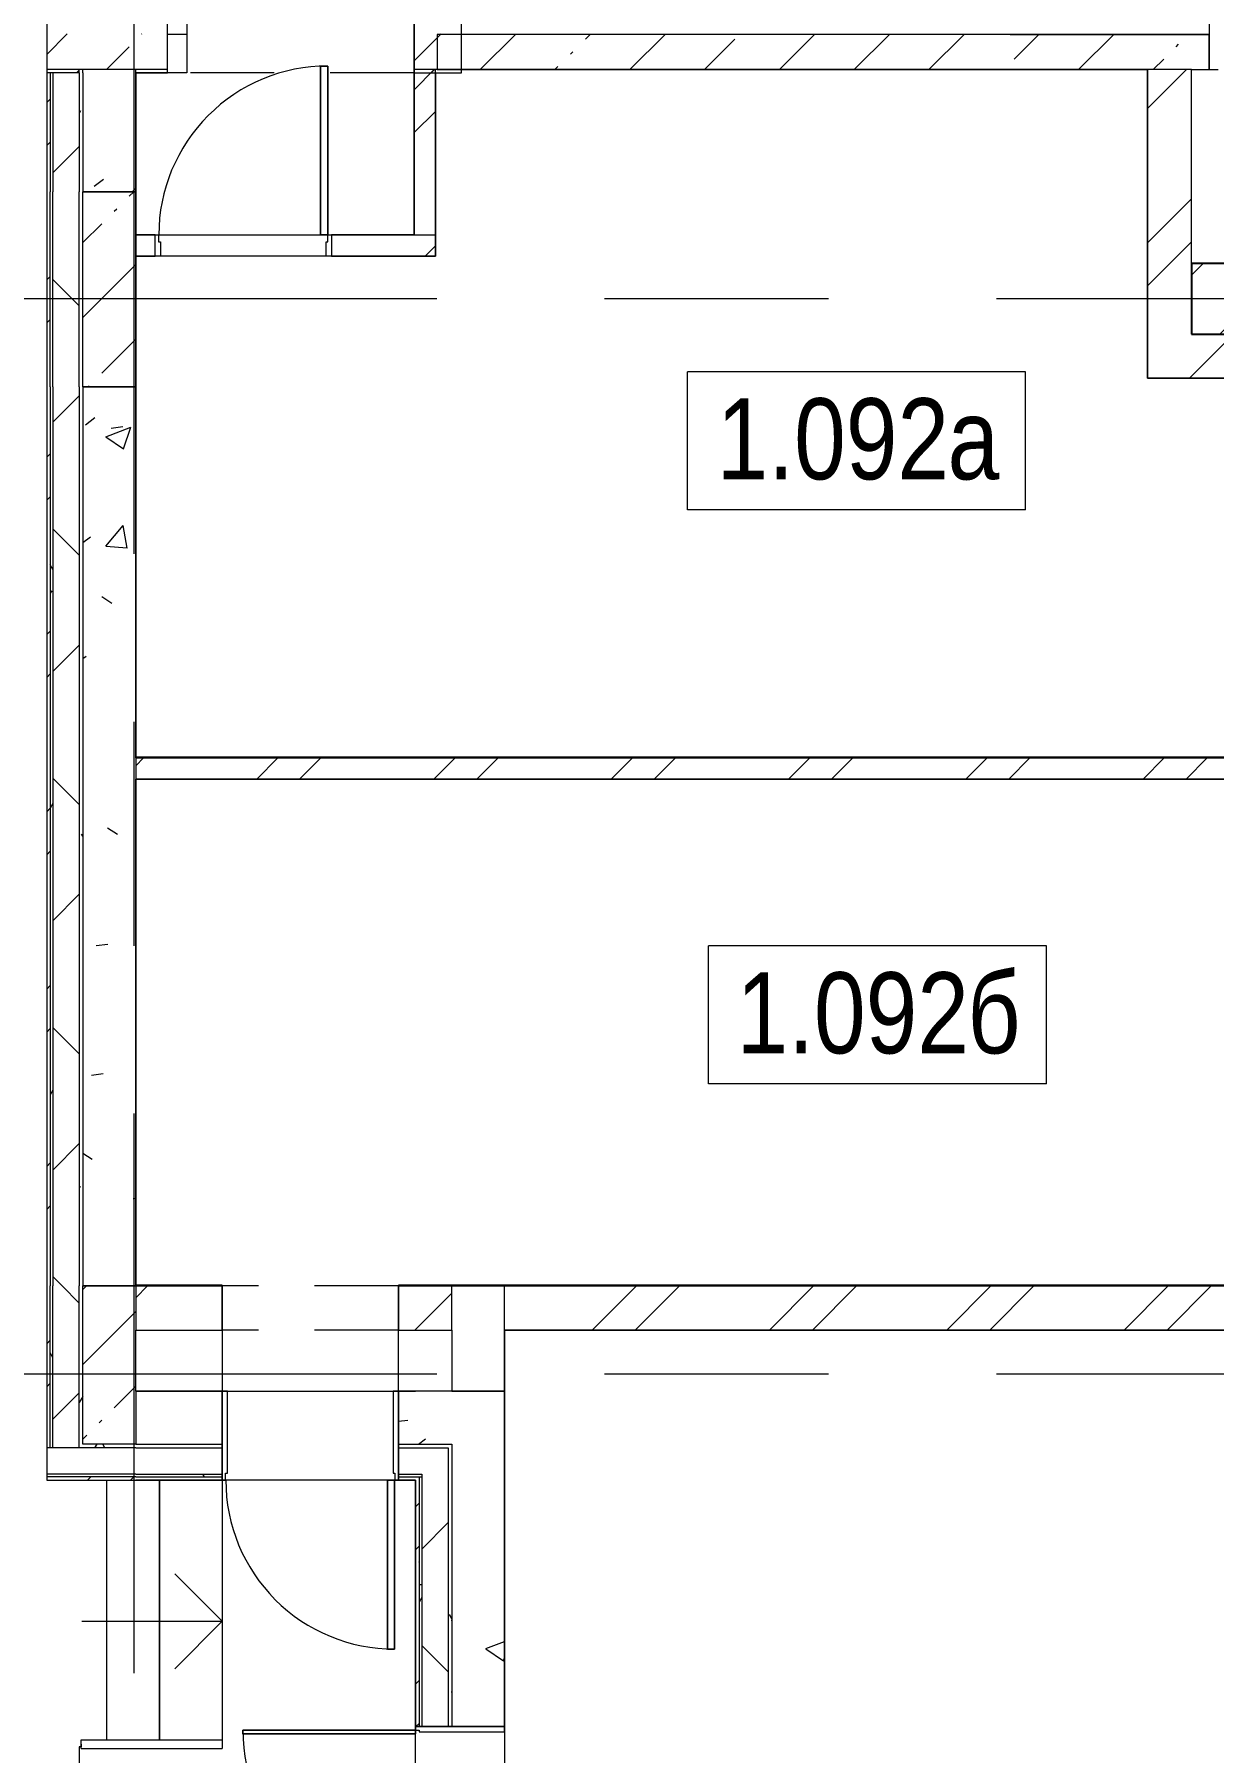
# Model space of a CAD drawing. Header units: millimetres. Extents: x 46431 to 216095, y -43515 to 31605.
# Drawn here: x 56767 to 63457, y -5830 to 3917 of the extents above; entities that cross this region are included whole.
import ezdxf

# ---------------------------------------------------------------- set-up
doc = ezdxf.new("R2010")
doc.units = ezdxf.units.MM
doc.linetypes.add('Осевые', pattern=[6350, 1270, -952.5, 3175, -952.5])
doc.linetypes.add('Сверху', pattern=[793.75, 476.25, -317.5])
for name, color, linetype, lineweight in [('Двери', 7, 'Continuous', 9), ('Каркас_Импост', 7, 'Continuous', 9), ('Колонны', 7, 'Continuous', 9), ('Колонны-1', 7, 'Continuous', 25), ('Контуры', 7, 'Continuous', 9), ('Марки помещений', 7, 'Continuous', 9), ('Общие ребра', 7, 'Continuous', 9), ('Ограждение', 7, 'Continuous', 9), ('Оси-2', 7, 'Осевые', 9), ('Панель', 7, 'Continuous', 9), ('Перекрытия', 7, 'Continuous', 9), ('Поручни', 7, 'Continuous', 9), ('Сверху', 7, 'Сверху', 9), ('Стены', 7, 'Continuous', 9), ('Стены-1', 7, 'Continuous', 18), ('Фундамент несущей конструкции', 7, 'Continuous', 9), ('Черная _1 сплошная', 7, 'Continuous', 9), ('Штриховка разреза-3', 7, 'Continuous', 9)]:
    doc.layers.add(name, color=color, linetype=linetype, lineweight=lineweight)
doc.styles.add('Arial Narrow_1', font='Arial Narrow.ttf', dxfattribs={"height": 460})
pattern_1 = [(45, (0, 0), (-502.894, 502.894), []), (45, (0, 762), (-502.894, 502.894), [])]
pattern_2 = [(45, (0, 0), (-424.264, 424.264), [600, -100, 20, -100]), (45, (0, 424), (-424.264, 424.264), [])]
pattern_3 = [(45, (0, 0), (-707.107, 707.107), []), (135, (0, 0), (-707.107, -707.107), [])]
pattern_4 = [(0, (0, 0), (812.8, 203.2), [67.056, -542.544, 67.056, -542.544, -3251.2]), (0, (0, 0), (812.8, 203.2), [-1219.2, 67.056, -1152.144, 67.056, -542.544, -1422.4]), (0, (0, 0), (812.8, 203.2), [-3048, 67.056, -339.344, 67.056, -948.944]), (120, (304.8, 101.6), (-582.37636, 602.30545), [67.056, -542.544, 67.056, -542.544, -3251.2]), (120, (304.8, 101.6), (-582.37636, 602.30545), [-1219.2, 67.056, -1152.144, 67.056, -542.544, -1422.4]), (120, (304.8, 101.6), (-582.37636, 602.30545), [-3048, 67.056, -339.344, 67.056, -948.944]), (240, (406.4, 508), (-230.42364, -805.50545), [67.056, -542.544, 67.056, -542.544, -3251.2]), (240, (406.4, 508), (-230.42364, -805.50545), [-1219.2, 67.056, -1152.144, 67.056, -542.544, -1422.4]), (240, (406.4, 508), (-230.42364, -805.50545), [-3048, 67.056, -339.344, 67.056, -948.944])]
pattern_5 = [(50, (0, 0), (1457.472, -127.512), [152.4, -1676.4]), (355, (0, 0), (-281.942, 1528.454), [121.92, -1341.12]), (100.451, (121.5, -10.6), (1175.54, 1400.933), [129.52, -1424.72]), (46.184, (0, 406.4), (2168.63, -336.34), [228.6, -2514.6]), (96.636, (180.7, 378.4), (1899.22, 1979.42), [194.28, -2137.08]), (351.184, (0, 406.4), (1899.24, 1979.4), [182.88, -2011.68]), (21, (203.2, 304.8), (1212.915, -818.121), [152.4, -1676.4]), (326, (203.2, 304.8), (494.417, 1473.504), [121.92, -1341.12]), (71.451, (304.3, 236.6), (1707.337, 655.37), [129.52, -1424.72]), (37.5, (0, 0), (24.7094, 676.4402), [67.056, -1257.808, 67.056, -1294.384, -1346.2]), (37.5, (0, 0), (24.7094, 676.4402), [-2686.304, 67.056, -1279.144]), (7.5, (0, 0), (534.558, 801.444), [67.056, -709.168, 67.056, -1227.328, -513.08]), (7.5, (0, 0), (534.558, 801.444), [-2070.608, 67.056, -446.024]), (327.5, (-453.14, 0), (1084.7275, -45.831), [67.056, -440.944, 67.056, -1517.904, -2103.12]), (327.5, (-453.14, 0), (1084.7275, -45.831), [-2092.96, 67.056, -2036.064]), (317.5, (-656.3, 0), (1185.035, 203.414), [67.056, -593.344, 67.056, -985.52, -1493.52]), (317.5, (-656.3, 0), (1185.035, 203.414), [-1712.976, 67.056, -1426.464])]

# ---------------------------------------------------------------- blocks, each defined once
blk = doc.blocks.new('Стена наружная на отм_-10_450 - Стена наружная на отм_-10_450-507337-План 1-го этажа на отм_ -6_000')
at = {"layer": 'Фундамент несущей конструкции'}
for p, q in [((57176.6, -4285.4), (57176.6, -5757.9)), ((57476.6, -5757.9), (57476.6, -4285.4))]:
    blk.add_line(p, q, dxfattribs=at)
blk = doc.blocks.new('M_Дверь-Проем - 1000 x 2032 mm-4670837-План 1-го этажа на отм_ -6_000')
at = {"layer": 'Сверху'}
for p, q in [((-508.2, 125), (491.8, 125)), ((-508.2, -125), (491.8, -125))]:
    blk.add_line(p, q, dxfattribs=at)
blk = doc.blocks.new('Колонна 404 - Колонна 40-55-731332-План 1-го этажа на отм_ -6_000')
at = {"layer": 'Колонны'}
h = blk.add_hatch(dxfattribs=at)
h.set_pattern_fill('FP_16', color=256, style=0, pattern_type=2)
h.set_pattern_definition([(45, (0, -26700), (-493.914, 493.914), []), (45, (493.9, -26700), (-493.914, 493.914), [873.125, -174.625, 6.706, -167.919])])
h.paths.add_polyline_path([(63331.6, -24482.9), (63731.6, -24482.9), (63731.6, -24082.9), (63331.6, -24082.9)], flags=0)
at = {"layer": 'Колонны-1'}
for p, q in [((63731.6, -24082.9), (63331.6, -24082.9)), ((63331.6, -24082.9), (63331.6, -24482.9)), ((63731.6, -24482.9), (63731.6, -24082.9)), ((63331.6, -24482.9), (63731.6, -24482.9))]:
    blk.add_line(p, q, dxfattribs=at)
blk = doc.blocks.new('Дверь - Однопольная - ДН1_21х10-6240681-План 1-го этажа на отм_ -6_000')
at = {"layer": 'Двери'}
for p, q in [((-439, 1210.5), (-479, 1210.5)), ((-479, 1210.5), (-479, 252.5)), ((-439, 252.5), (-439, 1210.5)), ((-479, 252.5), (-439, 252.5))]:
    blk.add_line(p, q, dxfattribs=at)
blk.add_arc((-479, 252.5), 958, 360, 90, dxfattribs=at)
at = {"layer": 'Каркас_Импост'}
for p, q in [((-480, 252.5), (-500, 252.5)), ((-500, 252.5), (-500, -252.5)), ((-480, 212.5), (-480, 252.5)), ((-470, 212.5), (-480, 212.5)), ((-470, -252.5), (-470, 212.5)), ((480, 212.5), (470, 212.5)), ((470, 212.5), (470, -252.5)), ((500, 252.5), (480, 252.5)), ((480, 252.5), (480, 212.5)), ((500, -252.5), (500, 252.5)), ((-500, -252.5), (-470, -252.5)), ((470, -252.5), (500, -252.5))]:
    blk.add_line(p, q, dxfattribs=at)
at = {"layer": 'Панель'}
for p, q in [((-479, 1210.5), (-439, 1210.5)), ((-479, 252.5), (-479, 1210.5)), ((-439, 1210.5), (-439, 252.5)), ((-439, 252.5), (-479, 252.5))]:
    blk.add_line(p, q, dxfattribs=at)
blk = doc.blocks.new('Дверь - Двупольная_001 - ДН3_24-20-5563129-План 1-го этажа на отм_ -6_000')
at = {"layer": 'Двери'}
for p, q in [((-959, 1231.5), (-979, 1231.5)), ((-979, 1231.5), (-979, 252.5)), ((-959, 252.5), (-959, 1231.5)), ((959, 252.5), (959, 1231.5)), ((959, 1231.5), (979, 1231.5)), ((979, 1231.5), (979, 252.5)), ((-979, 252.5), (-959, 252.5)), ((979, 252.5), (959, 252.5))]:
    blk.add_line(p, q, dxfattribs=at)
for centre, start, end in [((-979, 252.5), 360, 90), ((979, 252.5), 90, 180)]:
    blk.add_arc(centre, 979, start, end, dxfattribs=at)
at = {"layer": 'Каркас_Импост'}
for p, q in [((-980, 252.5), (-1000, 252.5)), ((-1000, 252.5), (-1000, -252.5)), ((-980, 232.5), (-980, 252.5)), ((-970, 232.5), (-980, 232.5)), ((-970, -252.5), (-970, 232.5)), ((980, 232.5), (970, 232.5)), ((970, 232.5), (970, -252.5)), ((1000, 252.5), (980, 252.5)), ((980, 252.5), (980, 232.5)), ((1000, -252.5), (1000, 252.5)), ((-1000, -252.5), (-970, -252.5)), ((970, -252.5), (1000, -252.5))]:
    blk.add_line(p, q, dxfattribs=at)
at = {"layer": 'Панель'}
for p, q in [((-979, 1231.5), (-959, 1231.5)), ((-979, 252.5), (-979, 1231.5)), ((-959, 1231.5), (-959, 252.5)), ((959, 1231.5), (959, 252.5)), ((979, 1231.5), (959, 1231.5)), ((979, 252.5), (979, 1231.5)), ((-959, 252.5), (-979, 252.5)), ((959, 252.5), (979, 252.5))]:
    blk.add_line(p, q, dxfattribs=at)
blk = doc.blocks.new('M_Дверь-Проем - 1400 x 2100 mm-4670838-План 1-го этажа на отм_ -6_000')
at = {"layer": 'Сверху'}
for p, q in [((-708.2, 187.5), (691.8, 187.5)), ((-708.2, -187.5), (691.8, -187.5))]:
    blk.add_line(p, q, dxfattribs=at)
blk = doc.blocks.new('Дверь - Однопольная - ДН1__21х10-6240667-План 1-го этажа на отм_ -6_000')
at = {"layer": 'Двери'}
for p, q in [((-479, -60), (-439, -60)), ((-479, -1018), (-479, -60)), ((-439, -60), (-439, -1018)), ((-439, -1018), (-479, -1018))]:
    blk.add_line(p, q, dxfattribs=at)
blk.add_arc((-479, -60), 958, 270, 0, dxfattribs=at)
at = {"layer": 'Каркас_Импост'}
for p, q in [((-500, 60), (-470, 60)), ((-500, -60), (-500, 60)), ((-470, 60), (-470, -20)), ((470, 60), (500, 60)), ((470, -20), (470, 60)), ((500, 60), (500, -60)), ((-480, -60), (-500, -60)), ((-480, -20), (-480, -60)), ((-470, -20), (-480, -20)), ((480, -20), (470, -20)), ((480, -60), (480, -20)), ((500, -60), (480, -60))]:
    blk.add_line(p, q, dxfattribs=at)
at = {"layer": 'Панель'}
for p, q in [((-439, -60), (-479, -60)), ((-479, -60), (-479, -1018)), ((-439, -1018), (-439, -60)), ((-479, -1018), (-439, -1018))]:
    blk.add_line(p, q, dxfattribs=at)
blk = doc.blocks.new('Ограждение - Ограждение-1765694-План 1-го этажа на отм_ -6_000')
at = {"layer": 'Поручни'}
for p, q in [((57031.6, -5807.9), (57031.6, -5757.9)), ((57031.6, -5757.9), (57831.6, -5757.9)), ((57031.6, -5807.9), (57831.6, -5807.9)), ((57831.6, -5757.9), (57831.6, -5807.9))]:
    blk.add_line(p, q, dxfattribs=at)
blk = doc.blocks.new('Марка помещения_Р - Марка помещения-4575829-План 1-го этажа на отм_ -6_000')
at = {"layer": 'Марки помещений'}
for p, q in [((-4.79375, -1.95625), (-4.79375, 1.95625)), ((4.79375, 1.95625), (-4.79375, 1.95625)), ((4.79375, -1.95625), (4.79375, 1.95625)), ((4.79375, -1.95625), (-4.79375, -1.95625))]:
    blk.add_line(p, q, dxfattribs=at)

msp = doc.modelspace()

# ---------------------------------------------------------------- hatches: boundary and pattern name
at = {"layer": 'Штриховка разреза-3'}
h = msp.add_hatch(dxfattribs=at)
h.set_pattern_fill('FP_4', color=256, style=0, pattern_type=2)
h.set_pattern_definition(pattern_2)
h.paths.add_polyline_path([(63606.6, 3717.1), (63631.6, 3717.1), (63631.6, 8617.1), (63431.6, 8617.1), (63431.6, 3717.1), (63506.6, 3717.1)], flags=0)
h = msp.add_hatch(dxfattribs=at)
h.set_pattern_fill('FP_4', color=256, style=0, pattern_type=2)
h.set_pattern_definition(pattern_2)
h.paths.add_polyline_path([(59189.1, 3719.6), (59189.1, 3919.6), (58921.6, 3919.6), (58921.6, 3719.6)], flags=0)
h.paths.add_polyline_path([(57021.6, 3719.6), (57521.6, 3719.6), (57521.6, 3919.6), (56836.6, 3919.6), (56836.6, 3719.6)], flags=0)
h = msp.add_hatch(dxfattribs=at)
h.set_pattern_fill('FP_4', color=256, style=0, pattern_type=2)
h.set_pattern_definition(pattern_2)
h.paths.add_polyline_path([(63081.6, 3717.1), (63431.6, 3717.1), (63431.6, 3917.1), (59051.6, 3917.1), (59051.6, 3717.1), (59833.9, 3717.1)], flags=0)
h = msp.add_hatch(dxfattribs=at)
h.set_pattern_fill('FP_3', color=256, style=0, pattern_type=2)
h.set_pattern_definition(pattern_1)
h.paths.add_polyline_path([(59189.1, 3699.6), (59189.1, 3719.6), (58921.6, 3719.6), (58921.6, 3699.6)], flags=0)
h.paths.add_polyline_path([(57341.6, 3699.6), (57521.6, 3699.6), (57521.6, 3719.6), (57341.6, 3719.6)], flags=0)
h.paths.add_polyline_path([(56871.6, 3699.6), (57021.6, 3699.6), (57021.6, 3719.6), (56836.6, 3719.6), (56836.6, 3699.6), (56856.6, 3699.6)], flags=0)
h = msp.add_hatch(dxfattribs=at)
h.set_pattern_fill('FP_5', color=256, style=0, pattern_type=2)
h.set_pattern_definition(pattern_4)
h.paths.add_polyline_path([(57021.6, 3024.6), (57041.6, 3024.6), (57041.6, 3719.6), (57021.6, 3719.6), (57021.6, 3699.6)], flags=0)
h = msp.add_hatch(dxfattribs=at)
h.set_pattern_fill('FP_7', color=256, style=0, pattern_type=2)
h.set_pattern_definition(pattern_5)
h.paths.add_polyline_path([(57341.6, 3024.6), (57341.6, 3719.6), (57041.6, 3719.6), (57041.6, 3024.6), (57291.1, 3024.6)], flags=0)
h = msp.add_hatch(dxfattribs=at)
h.set_pattern_fill('FP_3', color=256, style=0, pattern_type=2)
h.set_pattern_definition(pattern_1)
h.paths.add_polyline_path([(59041.6, 2779.6), (59041.6, 3717.1), (58921.6, 3717.1), (58921.6, 2779.6)], flags=0)
h = msp.add_hatch(dxfattribs=at)
h.set_pattern_fill('FP_3', color=256, style=0, pattern_type=2)
h.set_pattern_definition(pattern_1)
h.paths.add_polyline_path([(63081.6, 2217.1), (63331.6, 2217.1), (63331.6, 3717.1), (63081.6, 3717.1)], flags=0)
h = msp.add_hatch(dxfattribs=at)
h.set_pattern_fill('FP_3', color=256, style=0, pattern_type=2)
h.set_pattern_definition(pattern_1)
h.paths.add_polyline_path([(56836.6, 3024.6), (56856.6, 3024.6), (56856.6, 3699.6), (56836.6, 3699.6)], flags=0)
h = msp.add_hatch(dxfattribs=at)
h.set_pattern_fill('FP_6', color=256, style=0, pattern_type=2)
h.set_pattern_definition(pattern_3)
h.paths.add_polyline_path([(57021.6, 3024.6), (57021.6, 3699.6), (56871.6, 3699.6), (56871.6, 3024.6)], flags=0)
h = msp.add_hatch(dxfattribs=at)
h.set_pattern_fill('FP_3', color=256, style=0, pattern_type=2)
h.set_pattern_definition(pattern_1)
h.paths.add_polyline_path([(56836.6, 1917.1), (56856.6, 1917.1), (56856.6, 3024.6), (56836.6, 3024.6), (56836.6, 2666.7)], flags=0)
h = msp.add_hatch(dxfattribs=at)
h.set_pattern_fill('FP_5', color=256, style=0, pattern_type=2)
h.set_pattern_definition(pattern_4)
h.paths.add_polyline_path([(56856.6, 1917.1), (56871.6, 1917.1), (56871.6, 3024.6), (56856.6, 3024.6), (56856.6, 2666.7)], flags=0)
h = msp.add_hatch(dxfattribs=at)
h.set_pattern_fill('FP_6', color=256, style=0, pattern_type=2)
h.set_pattern_definition(pattern_3)
h.paths.add_polyline_path([(56871.6, 1917.1), (57021.6, 1917.1), (57021.6, 3024.6), (56871.6, 3024.6), (56871.6, 2666.7)], flags=0)
h = msp.add_hatch(dxfattribs=at)
h.set_pattern_fill('FP_4', color=256, style=0, pattern_type=2)
h.set_pattern_definition(pattern_2)
h.paths.add_polyline_path([(57041.6, 1917.1), (57341.6, 1917.1), (57341.6, 3024.6), (57041.6, 3024.6), (57041.6, 2666.7)], flags=0)
h = msp.add_hatch(dxfattribs=at)
h.set_pattern_fill('FP_3', color=256, style=0, pattern_type=2)
h.set_pattern_definition(pattern_1)
h.paths.add_polyline_path([(57451.6, 2659.6), (57451.6, 2779.6), (57341.6, 2779.6), (57341.6, 2659.6)], flags=0)
h.paths.add_polyline_path([(59041.6, 2659.6), (59041.6, 2779.6), (58451.6, 2779.6), (58451.6, 2659.6)], flags=0)
h = msp.add_hatch(dxfattribs=at)
h.set_pattern_fill('FP_3', color=256, style=0, pattern_type=2)
h.set_pattern_definition(pattern_1)
h.paths.add_polyline_path([(63081.6, 1967.1), (66131.6, 1967.1), (66131.6, 2217.1), (63081.6, 2217.1)], flags=0)
h = msp.add_hatch(dxfattribs=at)
h.set_pattern_fill('FP_3', color=256, style=0, pattern_type=2)
h.set_pattern_definition(pattern_1)
h.paths.add_polyline_path([(56856.6, -3182.9), (56856.6, 1917.1), (56836.6, 1917.1), (56836.6, -3182.9)], flags=0)
h = msp.add_hatch(dxfattribs=at)
h.set_pattern_fill('FP_5', color=256, style=0, pattern_type=2)
h.set_pattern_definition(pattern_4)
h.paths.add_polyline_path([(56856.6, -3182.9), (56871.6, -3182.9), (56871.6, 1917.1), (56856.6, 1917.1), (56856.6, -2240.3)], flags=0)
h = msp.add_hatch(dxfattribs=at)
h.set_pattern_fill('FP_6', color=256, style=0, pattern_type=2)
h.set_pattern_definition(pattern_3)
h.paths.add_polyline_path([(57021.6, -3182.9), (57021.6, 1917.1), (56871.6, 1917.1), (56871.6, -3182.9)], flags=0)
h = msp.add_hatch(dxfattribs=at)
h.set_pattern_fill('FP_5', color=256, style=0, pattern_type=2)
h.set_pattern_definition(pattern_4)
h.paths.add_polyline_path([(57041.6, -3182.9), (57041.6, 1917.1), (57021.6, 1917.1), (57021.6, -3182.9)], flags=0)
h = msp.add_hatch(dxfattribs=at)
h.set_pattern_fill('FP_7', color=256, style=0, pattern_type=2)
h.set_pattern_definition(pattern_5)
h.paths.add_polyline_path([(57341.6, -3182.9), (57341.6, 1917.1), (57041.6, 1917.1), (57041.6, -3182.9)], flags=0)
h = msp.add_hatch(dxfattribs=at)
h.set_pattern_fill('FP_3', color=256, style=0, pattern_type=2)
h.set_pattern_definition(pattern_1)
h.paths.add_polyline_path([(57341.6, -307.9), (63581.6, -307.9), (63581.6, -187.9), (57341.6, -187.9)], flags=0)
h.paths.add_polyline_path([(66131.6, -307.9), (66131.6, -187.9), (64581.6, -187.9), (64581.6, -307.9), (66126.6, -307.9)], flags=0)
h = msp.add_hatch(dxfattribs=at)
h.set_pattern_fill('FP_3', color=256, style=0, pattern_type=2)
h.set_pattern_definition(pattern_1)
h.paths.add_polyline_path([(56856.6, -4100.4), (56856.6, -3182.9), (56836.6, -3182.9), (56836.6, -4100.4)], flags=0)
h = msp.add_hatch(dxfattribs=at)
h.set_pattern_fill('FP_5', color=256, style=0, pattern_type=2)
h.set_pattern_definition(pattern_4)
h.paths.add_polyline_path([(56856.6, -4100.4), (56871.6, -4100.4), (56871.6, -3182.9), (56856.6, -3182.9), (56856.6, -3467)], flags=0)
h = msp.add_hatch(dxfattribs=at)
h.set_pattern_fill('FP_6', color=256, style=0, pattern_type=2)
h.set_pattern_definition(pattern_3)
h.paths.add_polyline_path([(57021.6, -4100.4), (57021.6, -3182.9), (56871.6, -3182.9), (56871.6, -4100.4)], flags=0)
h = msp.add_hatch(dxfattribs=at)
h.set_pattern_fill('FP_5', color=256, style=0, pattern_type=2)
h.set_pattern_definition(pattern_4)
h.paths.add_polyline_path([(57021.6, -4100.4), (57041.6, -4100.4), (57041.6, -3182.9), (57021.6, -3182.9), (57021.6, -3467)], flags=0)
h = msp.add_hatch(dxfattribs=at)
h.set_pattern_fill('FP_4', color=256, style=0, pattern_type=2)
h.set_pattern_definition(pattern_2)
h.paths.add_polyline_path([(57341.6, -4080.4), (57341.6, -3182.9), (57041.6, -3182.9), (57041.6, -4080.4), (57291.1, -4080.4)], flags=0)
h = msp.add_hatch(dxfattribs=at)
h.set_pattern_fill('FP_3', color=256, style=0, pattern_type=2)
h.set_pattern_definition(pattern_1)
h.paths.add_polyline_path([(63224.2, -3432.9), (72181.6, -3432.9), (72181.6, -3182.9), (59434.1, -3182.9), (59434.1, -3432.9), (59833.9, -3432.9)], flags=0)
h.paths.add_polyline_path([(57831.6, -3432.9), (57831.6, -3182.9), (57341.6, -3182.9), (57341.6, -3432.9)], flags=0)
h.paths.add_polyline_path([(59134.1, -3432.9), (59134.1, -3182.9), (58831.6, -3182.9), (58831.6, -3432.9)], flags=0)
h = msp.add_hatch(dxfattribs=at)
h.set_pattern_fill('FP_7', color=256, style=0, pattern_type=2)
h.set_pattern_definition(pattern_5)
h.paths.add_polyline_path([(59134.1, -4080.4), (59134.1, -3780.4), (58831.6, -3780.4), (58831.6, -4080.4), (59114.1, -4080.4)], flags=0)
h.paths.add_polyline_path([(57341.6, -4080.4), (57831.6, -4080.4), (57831.6, -3780.4), (57341.6, -3780.4)], flags=0)
h = msp.add_hatch(dxfattribs=at)
h.set_pattern_fill('FP_7', color=256, style=0, pattern_type=2)
h.set_pattern_definition(pattern_5)
h.paths.add_polyline_path([(59134.1, -9375.4), (59434.1, -9375.4), (59434.1, -7682.9), (59134.1, -7682.9), (59134.1, -9355.4)], flags=0)
h.paths.add_polyline_path([(59134.1, -5682.9), (59434.1, -5682.9), (59434.1, -3780.4), (59134.1, -3780.4), (59134.1, -4693.8)], flags=0)
h = msp.add_hatch(dxfattribs=at)
h.set_pattern_fill('FP_5', color=256, style=0, pattern_type=2)
h.set_pattern_definition(pattern_4)
h.paths.add_polyline_path([(59114.1, -4100.4), (59114.1, -4080.4), (58831.6, -4080.4), (58831.6, -4100.4), (58986.3, -4100.4)], flags=0)
h.paths.add_polyline_path([(57341.6, -4100.4), (57831.6, -4100.4), (57831.6, -4080.4), (57041.6, -4080.4), (57041.6, -4100.4), (57291.1, -4100.4)], flags=0)
h = msp.add_hatch(dxfattribs=at)
h.set_pattern_fill('FP_5', color=256, style=0, pattern_type=2)
h.set_pattern_definition(pattern_4)
h.paths.add_polyline_path([(59134.1, -9355.4), (59134.1, -7682.9), (59114.1, -7682.9), (59114.1, -9355.4)], flags=0)
h.paths.add_polyline_path([(59114.1, -5682.9), (59134.1, -5682.9), (59134.1, -4080.4), (59114.1, -4080.4), (59114.1, -4693.8)], flags=0)
h = msp.add_hatch(dxfattribs=at)
h.set_pattern_fill('FP_6', color=256, style=0, pattern_type=2)
h.set_pattern_definition(pattern_3)
h.paths.add_polyline_path([(59114.1, -9205.4), (59114.1, -7682.9), (58964.1, -7682.9), (58964.1, -9205.4), (58986.3, -9205.4)], flags=0)
h.paths.add_polyline_path([(58964.1, -5682.9), (59114.1, -5682.9), (59114.1, -4100.4), (58964.1, -4100.4), (58964.1, -4693.8)], flags=0)
h = msp.add_hatch(dxfattribs=at)
h.set_pattern_fill('FP_5', color=256, style=0, pattern_type=2)
h.set_pattern_definition(pattern_4)
h.paths.add_polyline_path([(58831.6, -4265.4), (58949.1, -4265.4), (58949.1, -4250.4), (58831.6, -4250.4)], flags=0)
h.paths.add_polyline_path([(57341.6, -4265.4), (57831.6, -4265.4), (57831.6, -4250.4), (56836.6, -4250.4), (56836.6, -4265.4), (57291.1, -4265.4)], flags=0)
h = msp.add_hatch(dxfattribs=at)
h.set_pattern_fill('FP_3', color=256, style=0, pattern_type=2)
h.set_pattern_definition(pattern_1)
h.paths.add_polyline_path([(57831.6, -4285.4), (57831.6, -4265.4), (56836.6, -4265.4), (56836.6, -4285.4), (57341.6, -4285.4)], flags=0)
h.paths.add_polyline_path([(58929.1, -4285.4), (58929.1, -4265.4), (58831.6, -4265.4), (58831.6, -4285.4)], flags=0)
h = msp.add_hatch(dxfattribs=at)
h.set_pattern_fill('FP_3', color=256, style=0, pattern_type=2)
h.set_pattern_definition(pattern_1)
h.paths.add_polyline_path([(58929.1, -9170.4), (58949.1, -9170.4), (58949.1, -7682.9), (58929.1, -7682.9), (58929.1, -8374)], flags=0)
h.paths.add_polyline_path([(58949.1, -5682.9), (58949.1, -4265.4), (58929.1, -4265.4), (58929.1, -5682.9)], flags=0)
h = msp.add_hatch(dxfattribs=at)
h.set_pattern_fill('FP_5', color=256, style=0, pattern_type=2)
h.set_pattern_definition(pattern_4)
h.paths.add_polyline_path([(58964.1, -9190.4), (58964.1, -7682.9), (58949.1, -7682.9), (58949.1, -9190.4)], flags=0)
h.paths.add_polyline_path([(58949.1, -5682.9), (58964.1, -5682.9), (58964.1, -4250.4), (58949.1, -4250.4), (58949.1, -4693.8)], flags=0)

# ---------------------------------------------------------------- linework, layer by layer
at = {"layer": 'Контуры'}
for q in [(60501.6, 3917.1), (63431.6, 3917.1)]:
    msp.add_line((62301.6, 3917.1), q, dxfattribs=at)
at = {"layer": 'Общие ребра'}
for p, q in [((63431.6, 3917.1), (63431.6, 3717.1)), ((63431.6, 3717.1), (63431.6, 3917.1)), ((56836.6, 3719.6), (57021.6, 3719.6)), ((57021.6, 3719.6), (57041.6, 3719.6)), ((57021.6, 3699.6), (57021.6, 3719.6)), ((57021.6, 3719.6), (57041.6, 3719.6)), ((57041.6, 3719.6), (57341.6, 3719.6)), ((57041.6, 3699.6), (57041.6, 3719.6)), ((57041.6, 3719.6), (57341.6, 3719.6)), ((57341.6, 3699.6), (57341.6, 3719.6)), ((57341.6, 3719.6), (57521.6, 3719.6)), ((58921.6, 3719.6), (59189.1, 3719.6)), ((63331.6, 3717.1), (63081.6, 3717.1)), ((56856.6, 3699.6), (56836.6, 3699.6)), ((56871.6, 3699.6), (56856.6, 3699.6)), ((56856.6, 3699.6), (56856.6, 3024.6)), ((57021.6, 3699.6), (56871.6, 3699.6)), ((56871.6, 3699.6), (56871.6, 3024.6)), ((57021.6, 3699.6), (57021.6, 3024.6)), ((57041.6, 3699.6), (57041.6, 3024.6)), ((56856.6, 1917.1), (56856.6, 3024.6)), ((56871.6, 1917.1), (56871.6, 3024.6)), ((57021.6, 1917.1), (57021.6, 3024.6)), ((57341.6, 3024.6), (57041.6, 3024.6)), ((57041.6, 1917.1), (57041.6, 3024.6)), ((57041.6, 3024.6), (57341.6, 3024.6)), ((57341.6, 2659.6), (57451.6, 2659.6)), ((58451.6, 2659.6), (59041.6, 2659.6)), ((56856.6, 1917.1), (56856.6, -3182.9)), ((56871.6, 1917.1), (56871.6, -3182.9)), ((57021.6, 1917.1), (57021.6, -3182.9)), ((57041.6, 1917.1), (57341.6, 1917.1)), ((57341.6, 1917.1), (57041.6, 1917.1)), ((57041.6, 1917.1), (57041.6, -3182.9)), ((63581.6, -187.9), (57341.6, -187.9)), ((57341.6, -187.9), (57341.6, -307.9)), ((57341.6, -187.9), (63581.6, -187.9)), ((57341.6, -307.9), (63581.6, -307.9)), ((56856.6, -4100.4), (56856.6, -3182.9)), ((56871.6, -4100.4), (56871.6, -3182.9)), ((57021.6, -4100.4), (57021.6, -3182.9)), ((57341.6, -3182.9), (57041.6, -3182.9)), ((57041.6, -4080.4), (57041.6, -3182.9)), ((57041.6, -3182.9), (57341.6, -3182.9)), ((57831.6, -3182.9), (57341.6, -3182.9)), ((57341.6, -3182.9), (57341.6, -3432.9)), ((57341.6, -3182.9), (57831.6, -3182.9)), ((59134.1, -3182.9), (58831.6, -3182.9)), ((58831.6, -3182.9), (59134.1, -3182.9)), ((59134.1, -3432.9), (59134.1, -3182.9)), ((66131.6, -3182.9), (59434.1, -3182.9)), ((59434.1, -3432.9), (59434.1, -3182.9)), ((59434.1, -3182.9), (66131.6, -3182.9)), ((57341.6, -3780.4), (57341.6, -4080.4)), ((59434.1, -5682.9), (59434.1, -3780.4)), ((57341.6, -4080.4), (57041.6, -4080.4)), ((57341.6, -4080.4), (57831.6, -4080.4)), ((58831.6, -4080.4), (58929.1, -4080.4)), ((58929.1, -4080.4), (59114.1, -4080.4)), ((59114.1, -4080.4), (59134.1, -4080.4)), ((59134.1, -4080.4), (59134.1, -5682.9)), ((56856.6, -4100.4), (56836.6, -4100.4)), ((56871.6, -4100.4), (56856.6, -4100.4)), ((57021.6, -4100.4), (56871.6, -4100.4)), ((57041.6, -4100.4), (57021.6, -4100.4)), ((57341.6, -4100.4), (57041.6, -4100.4)), ((57341.6, -4100.4), (57831.6, -4100.4)), ((58831.6, -4100.4), (58929.1, -4100.4)), ((58929.1, -4100.4), (58964.1, -4100.4)), ((58964.1, -4100.4), (59114.1, -4100.4)), ((59114.1, -4100.4), (59114.1, -5682.9)), ((57341.6, -4250.4), (56836.6, -4250.4)), ((57341.6, -4265.4), (56836.6, -4265.4)), ((57341.6, -4250.4), (57831.6, -4250.4)), ((57341.6, -4265.4), (57831.6, -4265.4)), ((58831.6, -4250.4), (58929.1, -4250.4)), ((58831.6, -4265.4), (58929.1, -4265.4)), ((58929.1, -4250.4), (58949.1, -4250.4)), ((58929.1, -4265.4), (58949.1, -4265.4)), ((58949.1, -4250.4), (58964.1, -4250.4)), ((58949.1, -4265.4), (58949.1, -5682.9)), ((58964.1, -4250.4), (58964.1, -5682.9))]:
    msp.add_line(p, q, dxfattribs=at)
at = {"layer": 'Оси-2'}
for p, q in [((57331.6, 25417.1), (57331.6, -41733.9)), ((150171.6, 2417.1), (50527.1, 2417.1)), ((150171.6, -3682.9), (50527.1, -3682.9))]:
    msp.add_line(p, q, dxfattribs=at)
at = {"layer": 'Перекрытия'}
for p, q in [((57631.6, 5589.1), (57631.6, 3699.6)), ((57631.6, 5589.1), (57631.6, 3699.6)), ((58921.6, 2779.6), (58921.6, 4078.2)), ((57631.6, 3917.1), (57521.6, 3917.1)), ((63081.6, 3717.1), (59189.1, 3717.1)), ((63081.6, 1967.1), (63081.6, 3717.1)), ((57631.6, 3699.6), (57341.6, 3699.6)), ((57341.6, 3699.6), (57341.6, 2779.6)), ((57631.6, 3699.6), (57341.6, 3699.6)), ((57341.6, 3699.6), (57341.6, 2779.6)), ((59041.6, 3699.6), (59041.6, 2659.6)), ((57341.6, 2779.6), (59041.6, 2779.6)), ((57341.6, 2779.6), (58921.6, 2779.6)), ((59041.6, 2659.6), (57341.6, 2659.6)), ((57341.6, 2659.6), (57341.6, -187.9)), ((66131.6, 1967.1), (63081.6, 1967.1)), ((57341.6, -187.9), (63581.6, -187.9)), ((66131.6, -307.9), (57341.6, -307.9)), ((57341.6, -307.9), (57341.6, -3182.9)), ((57341.6, -3182.9), (57831.6, -3182.9)), ((57831.6, -3182.9), (57831.6, -3780.4)), ((58831.6, -3780.4), (58831.6, -3182.9)), ((58831.6, -3182.9), (66131.6, -3182.9)), ((68101.6, -3432.9), (59434.1, -3432.9)), ((59434.1, -3432.9), (59434.1, -10057.9)), ((57831.6, -3780.4), (58831.6, -3780.4)), ((57831.6, -4182.9), (57831.6, -5782.9)), ((57476.6, -4285.4), (57476.6, -5757.9)), ((58929.1, -4285.4), (57831.6, -4285.4)), ((57831.6, -4285.4), (57831.6, -5797.9)), ((58929.1, -9170.4), (58929.1, -4285.4)), ((57031.6, -5797.9), (57021.6, -5797.9)), ((57021.6, -5797.9), (57021.6, -9170.4)), ((57031.6, -5782.9), (57031.6, -5797.9))]:
    msp.add_line(p, q, dxfattribs=at)
at = {"layer": 'Стены'}
for p, q in [((57451.6, 2779.6), (58451.6, 2779.6)), ((57451.6, 2659.6), (57451.6, 2779.6)), ((58451.6, 2779.6), (58451.6, 2659.6)), ((58451.6, 2659.6), (57451.6, 2659.6)), ((59134.1, -3182.9), (59434.1, -3182.9)), ((57341.6, -3780.4), (57831.6, -3780.4)), ((57831.6, -3780.4), (58831.6, -3780.4)), ((57831.6, -4285.4), (57831.6, -3780.4)), ((57831.6, -4285.4), (57831.6, -3780.4)), ((58831.6, -3780.4), (58929.1, -3780.4)), ((58831.6, -4285.4), (58831.6, -3780.4)), ((58831.6, -4285.4), (58831.6, -3780.4)), ((59434.1, -3780.4), (58929.1, -3780.4)), ((59434.1, -3780.4), (59434.1, -5682.9)), ((57831.6, -4285.4), (57341.6, -4285.4)), ((58831.6, -4285.4), (57831.6, -4285.4)), ((58929.1, -4285.4), (58831.6, -4285.4)), ((58929.1, -5682.9), (58929.1, -4285.4)), ((58929.1, -7682.9), (58929.1, -5682.9)), ((58929.1, -5682.9), (59434.1, -5682.9)), ((58929.1, -5682.9), (59434.1, -5682.9)), ((59434.1, -5682.9), (59434.1, -7682.9))]:
    msp.add_line(p, q, dxfattribs=at)
at = {"layer": 'Стены-1'}
for p, q in [((63431.6, 5117.1), (63431.6, 3917.1)), ((56836.6, 4074.6), (56836.6, 3699.6)), ((57521.6, 3699.6), (57521.6, 4074.6)), ((58921.6, 4074.6), (58921.6, 3699.6)), ((59189.1, 3699.6), (59189.1, 4057.2)), ((63431.6, 3917.1), (59051.6, 3917.1)), ((59051.6, 3917.1), (59051.6, 3717.1)), ((59041.6, 3717.1), (58921.6, 3717.1)), ((58921.6, 3717.1), (58921.6, 2779.6)), ((59041.6, 2779.6), (59041.6, 3717.1)), ((59051.6, 3717.1), (63081.6, 3717.1)), ((63081.6, 3717.1), (63081.6, 2217.1)), ((63331.6, 3717.1), (63431.6, 3717.1)), ((63331.6, 2217.1), (63331.6, 3717.1)), ((63431.6, 3717.1), (63481.6, 3717.1)), ((56836.6, 3699.6), (56836.6, 3024.6)), ((57341.6, 3024.6), (57341.6, 3699.6)), ((57341.6, 3699.6), (57521.6, 3699.6)), ((58921.6, 3699.6), (59189.1, 3699.6)), ((56836.6, 3024.6), (56836.6, 1917.1)), ((57341.6, 1917.1), (57341.6, 3024.6)), ((57451.6, 2779.6), (57341.6, 2779.6)), ((57341.6, 2779.6), (57341.6, 2659.6)), ((57451.6, 2659.6), (57451.6, 2779.6)), ((58921.6, 2779.6), (58451.6, 2779.6)), ((58451.6, 2779.6), (58451.6, 2659.6)), ((59041.6, 2659.6), (59041.6, 2779.6)), ((63081.6, 2217.1), (63081.6, 1967.1)), ((66131.6, 2217.1), (63331.6, 2217.1)), ((63081.6, 1967.1), (66131.6, 1967.1)), ((56836.6, 1917.1), (56836.6, -3182.9)), ((57341.6, -187.9), (57341.6, 1917.1)), ((57341.6, -182.9), (57341.6, -187.9)), ((63581.6, -182.9), (57343.6, -182.9)), ((57341.6, -3182.9), (57341.6, -307.9)), ((56836.6, -3182.9), (56836.6, -4100.4)), ((57341.6, -3177.9), (57341.6, -3182.9)), ((57831.6, -3177.9), (57343.6, -3177.9)), ((57831.6, -3182.9), (57831.6, -3177.9)), ((57831.6, -3432.9), (57831.6, -3182.9)), ((66126.6, -3177.9), (58831.6, -3177.9)), ((58831.6, -3177.9), (58831.6, -3182.9)), ((58831.6, -3182.9), (58831.6, -3432.9)), ((57341.6, -3432.9), (57831.6, -3432.9)), ((57341.6, -3780.4), (57341.6, -3432.9)), ((58831.6, -3432.9), (59134.1, -3432.9)), ((59134.1, -3432.9), (59134.1, -3780.4)), ((59434.1, -3432.9), (68101.6, -3432.9)), ((59434.1, -3780.4), (59434.1, -3432.9)), ((57831.6, -3780.4), (57341.6, -3780.4)), ((57831.6, -4285.4), (57831.6, -3780.4)), ((58929.1, -3780.4), (58831.6, -3780.4)), ((58831.6, -3780.4), (58831.6, -4285.4)), ((59134.1, -3780.4), (58929.1, -3780.4)), ((59434.1, -3780.4), (59134.1, -3780.4)), ((59134.1, -3780.4), (59434.1, -3780.4)), ((56836.6, -4100.4), (56836.6, -4250.4)), ((56836.6, -4250.4), (56836.6, -4265.4)), ((56836.6, -4265.4), (56836.6, -4285.4)), ((56836.6, -4285.4), (57341.6, -4285.4)), ((57341.6, -4285.4), (57831.6, -4285.4)), ((58831.6, -4285.4), (58929.1, -4285.4)), ((58929.1, -4285.4), (58929.1, -5682.9)), ((58929.1, -5682.9), (59434.1, -5682.9))]:
    msp.add_line(p, q, dxfattribs=at)
at = {"layer": 'Черная _1 сплошная'}
for p, q in [((57831.6, -5085.4), (57562.9, -4816.7)), ((57035.2, -5085.4), (57831.6, -5085.4)), ((57831.6, -5085.4), (57562.9, -5354.1))]:
    msp.add_line(p, q, dxfattribs=at)

# ---------------------------------------------------------------- block references
at = {"layer": 'Двери'}
for name, p, rotation in [('M_Дверь-Проем - 1400 x 2100 mm-4670838-План 1-го этажа на отм_ -6_000', (58213.4, 3887.1), 180), ('Дверь - Однопольная - ДН1__21х10-6240667-План 1-го этажа на отм_ -6_000', (57951.6, 2719.6), 180), ('M_Дверь-Проем - 1000 x 2032 mm-4670837-План 1-го этажа на отм_ -6_000', (58323.4, -3307.9), 180), ('Дверь - Однопольная - ДН1_21х10-6240681-План 1-го этажа на отм_ -6_000', (58331.6, -4032.9), 180), ('Дверь - Двупольная_001 - ДН3_24-20-5563129-План 1-го этажа на отм_ -6_000', (59181.6, -6682.9), 90)]:
    msp.add_blockref(name, p, dxfattribs=dict(at, rotation=rotation))
at = {"layer": 'Колонны'}
msp.add_blockref('Колонна 404 - Колонна 40-55-731332-План 1-го этажа на отм_ -6_000', (0, 26700), dxfattribs=at)
at = {"layer": 'Марки помещений', "xscale": 199.9999999999999, "yscale": 199.9999999999999, "zscale": 199.9999999999999}
for p in [(61430.3, 1610.9), (61549.8, -1645.4)]:
    msp.add_blockref('Марка помещения_Р - Марка помещения-4575829-План 1-го этажа на отм_ -6_000', p, dxfattribs=at)
at = {"layer": 'Ограждение'}
msp.add_blockref('Ограждение - Ограждение-1765694-План 1-го этажа на отм_ -6_000', (0, 0), dxfattribs=at)
at = {"layer": 'Фундамент несущей конструкции'}
msp.add_blockref('Стена наружная на отм_-10_450 - Стена наружная на отм_-10_450-507337-План 1-го этажа на отм_ -6_000', (0, 0), dxfattribs=at)

# ---------------------------------------------------------------- texts
at = {"layer": 'Марки помещений', "char_height": 460, "attachment_point": 1, "style": 'Arial Narrow_1'}
for s, insert, width in [('1.092', (60637.4, 1852.7), 1587.341), ('\\fArial Narrow|b0|i0|c204|p34|;а', (61947.1, 1852.7), 352.742), ('1.092', (60749.9, -1403.6), 1587.341), ('\\fArial Narrow|b0|i0|c204|p34|;б', (62059.6, -1403.6), 368.776)]:
    msp.add_mtext(s, dxfattribs=dict(at, insert=insert, width=width))

doc.saveas('drawing.dxf')
